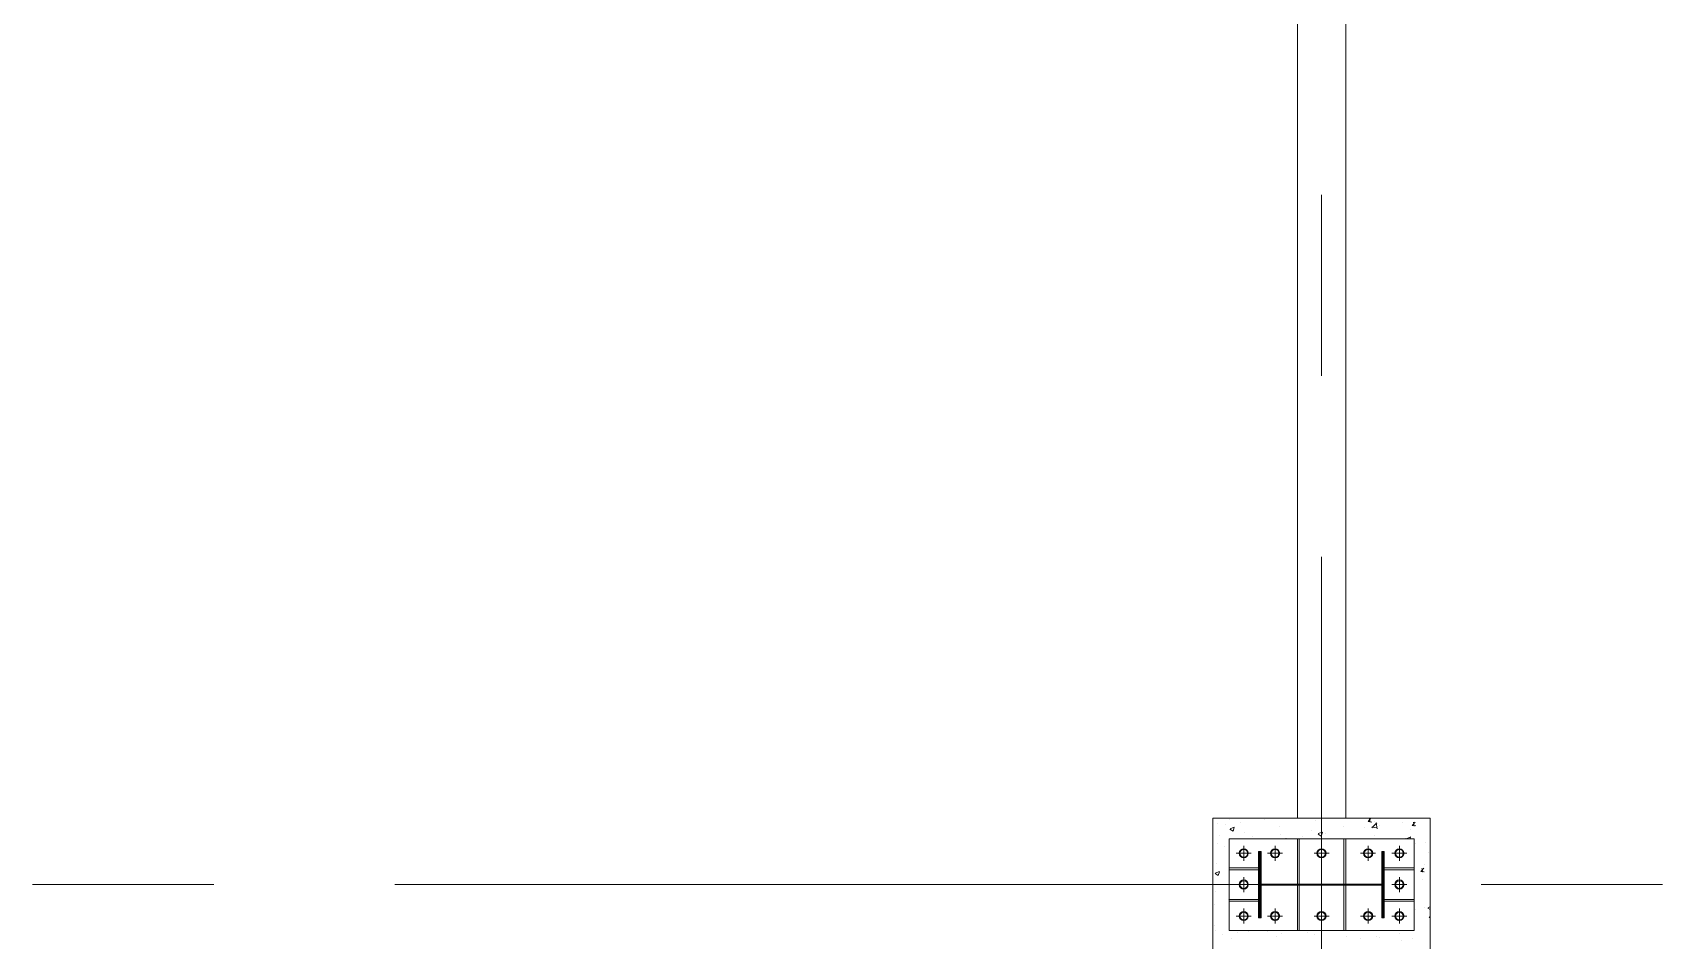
# Model space of a CAD drawing. Header units: millimetres. Extents: x 51.5 to 74.8, y 0.8 to 17.2.
# Drawn here: x 54.22 to 55.103, y 11.088 to 11.58 of the extents above; entities that cross this region are included whole.
import ezdxf

# ---------------------------------------------------------------- set-up
doc = ezdxf.new("R2010")
doc.units = ezdxf.units.MM
doc.layers.add('PDF_Geomertry', color=7, linetype='Continuous')

msp = doc.modelspace()

# ---------------------------------------------------------------- linework, layer by layer
at = {"layer": 'PDF_Geomertry', "lineweight": 0}
for points in [[(54.90565, 11.99786), (54.90565, 11.15425)], [(54.9319, 11.99786), (54.9319, 11.15425)], [(54.91871, 11.39397), (54.91871, 11.49203)], [(54.91871, 10.80536), (54.91871, 11.29592)], [(54.86593, 11.15425), (54.86593, 11.15425)], [(54.86885, 11.15356), (54.86885, 11.15356)], [(54.87982, 11.15411), (54.87982, 11.15411)], [(54.88774, 11.1537), (54.88774, 11.1537)], [(54.89107, 11.15425), (54.89107, 11.15425)], [(54.89121, 11.15425), (54.89121, 11.15425)], [(54.91329, 11.15411), (54.91329, 11.15425)], [(54.91426, 11.15425), (54.91426, 11.15425)], [(54.91551, 11.153), (54.91551, 11.153)], [(54.92135, 11.15411), (54.92135, 11.15425)], [(54.92204, 11.15425), (54.92204, 11.15425)], [(54.94607, 11.15217), (54.94399, 11.15245), (54.94551, 11.15425)], [(54.9451, 11.15203), (54.94468, 11.15411)], [(54.9776, 11.15384), (54.9776, 11.15384)], [(54.9776, 11.1537), (54.9776, 11.1537)], [(54.85982, 11.14953), (54.85982, 11.14953)], [(54.8626, 11.15161), (54.8626, 11.15161)], [(54.86343, 11.14495), (54.86343, 11.14495)], [(54.86676, 11.15106), (54.86676, 11.15106)], [(54.86913, 11.14828), (54.87079, 11.14717), (54.87149, 11.14925)], [(54.86926, 11.14856), (54.87149, 11.14939)], [(54.8751, 11.15217), (54.8751, 11.15217)], [(54.87676, 11.14634), (54.87676, 11.14634)], [(54.89621, 11.14967), (54.89621, 11.14967)], [(54.89649, 11.14536), (54.89649, 11.14536)], [(54.90829, 11.14453), (54.90829, 11.14453)], [(54.91329, 11.14745), (54.91329, 11.14745)], [(54.9169, 11.14592), (54.91926, 11.14675)], [(54.9169, 11.14564), (54.91857, 11.14453), (54.91926, 11.14661)], [(54.92093, 11.1462), (54.92093, 11.1462)], [(54.93051, 11.14995), (54.93051, 11.14995)], [(54.9419, 11.14897), (54.9419, 11.14897)], [(54.94593, 11.14939), (54.94885, 11.14897)], [(54.94607, 11.14911), (54.94871, 11.15175)], [(54.9476, 11.15231), (54.9476, 11.15231)], [(54.9476, 11.14467), (54.9476, 11.14467)], [(54.94885, 11.14856), (54.94843, 11.15175)], [(54.95024, 11.15009), (54.95024, 11.15009)], [(54.96274, 11.15175), (54.96274, 11.15175)], [(54.96704, 11.148), (54.96704, 11.148)], [(54.96788, 11.15036), (54.9694, 11.15217)], [(54.96788, 11.15022), (54.96982, 11.15009)], [(54.96899, 11.14995), (54.96857, 11.15203)], [(54.85982, 11.13884), (54.85982, 11.13884)], [(54.86218, 11.1405), (54.86218, 11.1405)], [(54.86635, 11.13897), (54.86635, 11.13897)], [(54.87663, 11.1312), (54.87663, 11.13925)], [(54.88038, 11.14314), (54.88038, 11.14314)], [(54.88121, 11.14411), (54.88121, 11.14411)], [(54.88468, 11.13536), (54.88565, 11.1362)], [(54.88468, 11.13592), (54.8851, 11.1362)], [(54.88468, 11.13467), (54.88607, 11.13606)], [(54.88468, 11.13411), (54.88607, 11.1355)], [(54.89357, 11.1312), (54.89357, 11.13925)], [(54.89899, 11.14342), (54.89899, 11.14342)], [(54.89996, 11.14342), (54.89996, 11.14342)], [(54.90329, 11.14314), (54.90329, 11.14314)], [(54.90746, 11.14314), (54.90746, 11.14314)], [(54.91871, 11.1312), (54.91871, 11.13925)], [(54.92635, 11.14314), (54.92635, 11.14314)], [(54.94399, 11.1312), (54.94399, 11.13925)], [(54.94954, 11.14314), (54.94954, 11.14314)], [(54.95149, 11.13509), (54.9526, 11.1362)], [(54.95149, 11.13564), (54.95204, 11.1362)], [(54.95149, 11.13453), (54.95274, 11.13578)], [(54.96093, 11.1312), (54.96093, 11.13925)], [(54.96357, 11.14314), (54.96357, 11.14314)], [(54.96399, 11.14342), (54.96399, 11.14342)], [(54.96468, 11.14314), (54.96704, 11.14411)], [(54.96663, 11.14314), (54.9669, 11.14397)], [(54.96982, 11.14036), (54.96982, 11.14036)], [(54.97496, 11.14134), (54.97496, 11.14134)], [(54.9769, 11.13592), (54.9769, 11.13592)], [(54.9776, 11.14314), (54.9776, 11.14314)], [(54.9776, 11.1355), (54.9776, 11.1355)], [(54.85982, 11.128), (54.85982, 11.128)], [(54.86176, 11.12953), (54.86176, 11.12953)], [(54.86871, 11.13481), (54.86871, 11.13481)], [(54.86871, 11.13258), (54.86871, 11.13258)], [(54.86871, 11.13106), (54.86871, 11.13106)], [(54.87246, 11.13522), (54.88065, 11.13522)], [(54.88468, 11.13356), (54.88607, 11.13481)], [(54.88468, 11.133), (54.88607, 11.13425)], [(54.88468, 11.13231), (54.88607, 11.1337)], [(54.88468, 11.13175), (54.88607, 11.13314)], [(54.88468, 11.1312), (54.88607, 11.13245)], [(54.88468, 11.13064), (54.88607, 11.13189)], [(54.88468, 11.13009), (54.88607, 11.13134)], [(54.88468, 11.12939), (54.88607, 11.13078)], [(54.88468, 11.12884), (54.88607, 11.13022)], [(54.88468, 11.12828), (54.88607, 11.12953)], [(54.88468, 11.12772), (54.88607, 11.12897)], [(54.88468, 11.12703), (54.88607, 11.12842)], [(54.88468, 11.12647), (54.88607, 11.12786)], [(54.88468, 11.12592), (54.88607, 11.12717)], [(54.88468, 11.12536), (54.88607, 11.12661)], [(54.88954, 11.13522), (54.8976, 11.13522)], [(54.91468, 11.13522), (54.92288, 11.13522)], [(54.94801, 11.13522), (54.93982, 11.13522)], [(54.95149, 11.13384), (54.95274, 11.13522)], [(54.95149, 11.13328), (54.95274, 11.13467)], [(54.95149, 11.13272), (54.95274, 11.13397)], [(54.95149, 11.13217), (54.95274, 11.13342)], [(54.95149, 11.13147), (54.95274, 11.13286)], [(54.95149, 11.13092), (54.95274, 11.13231)], [(54.95149, 11.13036), (54.95274, 11.13161)], [(54.95149, 11.12981), (54.95274, 11.13106)], [(54.95149, 11.12925), (54.95274, 11.1305)], [(54.95149, 11.12856), (54.95274, 11.12995)], [(54.95149, 11.128), (54.95274, 11.12939)], [(54.95149, 11.12745), (54.95274, 11.1287)], [(54.95149, 11.12689), (54.95274, 11.12814)], [(54.95149, 11.1262), (54.95274, 11.12759)], [(54.95149, 11.12564), (54.95274, 11.12703)], [(54.96496, 11.13522), (54.9569, 11.13522)], [(54.9744, 11.12509), (54.97246, 11.12536), (54.97413, 11.12717)], [(54.97357, 11.12495), (54.97315, 11.12703)], [(54.97454, 11.12939), (54.97454, 11.12939)], [(54.9776, 11.13231), (54.9776, 11.13231)], [(54.31857, 11.11828), (54.22038, 11.11828)], [(54.90718, 11.11828), (54.41663, 11.11828)], [(54.85982, 11.1262), (54.85982, 11.1262)], [(54.86107, 11.12439), (54.86343, 11.12536)], [(54.86107, 11.12425), (54.86274, 11.12314), (54.86343, 11.12509)], [(54.86135, 11.11842), (54.86135, 11.11842)], [(54.86871, 11.12411), (54.86871, 11.12411)], [(54.87246, 11.11828), (54.88065, 11.11828)], [(54.87663, 11.12231), (54.87663, 11.11411)], [(54.88468, 11.12467), (54.88607, 11.12606)], [(54.88468, 11.12411), (54.88607, 11.1255)], [(54.88468, 11.12356), (54.88607, 11.12481)], [(54.88468, 11.123), (54.88607, 11.12425)], [(54.88468, 11.12245), (54.88607, 11.1237)], [(54.88468, 11.12175), (54.88607, 11.12314)], [(54.88468, 11.1212), (54.88607, 11.12259)], [(54.88468, 11.12064), (54.88607, 11.12189)], [(54.88468, 11.12008), (54.88607, 11.12134)], [(54.88468, 11.11939), (54.88607, 11.12078)], [(54.88468, 11.11884), (54.88607, 11.12022)], [(54.88468, 11.11828), (54.88607, 11.11953)], [(54.88468, 11.11772), (54.88607, 11.11897)], [(54.88468, 11.11647), (54.88607, 11.11786), (54.8869, 11.11856)], [(54.88468, 11.11717), (54.88607, 11.11842), (54.88621, 11.11856)], [(54.88663, 11.11786), (54.88746, 11.11856)], [(54.88718, 11.11786), (54.88801, 11.11856)], [(54.88788, 11.11786), (54.88857, 11.11856)], [(54.88843, 11.11786), (54.88926, 11.11856)], [(54.88899, 11.11786), (54.88982, 11.11856)], [(54.88954, 11.11786), (54.89038, 11.11856)], [(54.89024, 11.11786), (54.89093, 11.11856)], [(54.89079, 11.11786), (54.89149, 11.11856)], [(54.89135, 11.11786), (54.89218, 11.11856)], [(54.8919, 11.11786), (54.89274, 11.11856)], [(54.89246, 11.11786), (54.89329, 11.11856)], [(54.89315, 11.11786), (54.89385, 11.11856)], [(54.89371, 11.11786), (54.89454, 11.11856)], [(54.89426, 11.11786), (54.8951, 11.11856)], [(54.89482, 11.11786), (54.89565, 11.11856)], [(54.89551, 11.11786), (54.89621, 11.11856)], [(54.89607, 11.11786), (54.8969, 11.11856)], [(54.89663, 11.11786), (54.89746, 11.11856)], [(54.89718, 11.11786), (54.89801, 11.11856)], [(54.89788, 11.11786), (54.89857, 11.11856)], [(54.89843, 11.11786), (54.89913, 11.11856)], [(54.89899, 11.11786), (54.89982, 11.11856)], [(54.89954, 11.11786), (54.90038, 11.11856)], [(54.9001, 11.11786), (54.90093, 11.11856)], [(54.90079, 11.11786), (54.90149, 11.11856)], [(54.90135, 11.11786), (54.90218, 11.11856)], [(54.9019, 11.11786), (54.90274, 11.11856)], [(54.90246, 11.11786), (54.90329, 11.11856)], [(54.90315, 11.11786), (54.90385, 11.11856)], [(54.90371, 11.11786), (54.9044, 11.11856)], [(54.90426, 11.11786), (54.9051, 11.11856)], [(54.90482, 11.11786), (54.90565, 11.11856)], [(54.90551, 11.11786), (54.90621, 11.11856)], [(54.90607, 11.11786), (54.90676, 11.11856)], [(54.90663, 11.11786), (54.90746, 11.11856)], [(54.90718, 11.11786), (54.90801, 11.11856)], [(54.90774, 11.11786), (54.90857, 11.11856)], [(54.90843, 11.11786), (54.90913, 11.11856)], [(54.90899, 11.11786), (54.90982, 11.11856)], [(54.90954, 11.11786), (54.91038, 11.11856)], [(54.9101, 11.11786), (54.91093, 11.11856)], [(54.91079, 11.11786), (54.91149, 11.11856)], [(54.91135, 11.11786), (54.91204, 11.11856)], [(54.9119, 11.11786), (54.91274, 11.11856)], [(54.91246, 11.11786), (54.91329, 11.11856)], [(54.91301, 11.11786), (54.91385, 11.11856)], [(54.91371, 11.11786), (54.9144, 11.11856)], [(54.91426, 11.11786), (54.9151, 11.11856)], [(54.91482, 11.11786), (54.91565, 11.11856)], [(54.91538, 11.11786), (54.91621, 11.11856)], [(54.91607, 11.11786), (54.91676, 11.11856)], [(54.91663, 11.11786), (54.91746, 11.11856)], [(54.91718, 11.11786), (54.91801, 11.11856)], [(54.91774, 11.11786), (54.91857, 11.11856)], [(54.91843, 11.11786), (54.91913, 11.11856)], [(54.91899, 11.11786), (54.91968, 11.11856)], [(54.91954, 11.11786), (54.92038, 11.11856)], [(54.9201, 11.11786), (54.92093, 11.11856)], [(54.92065, 11.11786), (54.92149, 11.11856)], [(54.92135, 11.11786), (54.92204, 11.11856)], [(54.9219, 11.11786), (54.92274, 11.11856)], [(54.92246, 11.11786), (54.92329, 11.11856)], [(54.92301, 11.11786), (54.92385, 11.11856)], [(54.92371, 11.11786), (54.9244, 11.11856)], [(54.92426, 11.11786), (54.92496, 11.11856)], [(54.92482, 11.11786), (54.92565, 11.11856)], [(54.92538, 11.11786), (54.92621, 11.11856)], [(54.92607, 11.11786), (54.92676, 11.11856)], [(54.92663, 11.11786), (54.92732, 11.11856)], [(54.92718, 11.11786), (54.92801, 11.11856)], [(54.92774, 11.11786), (54.92857, 11.11856)], [(54.92829, 11.11786), (54.92913, 11.11856)], [(54.92899, 11.11786), (54.92968, 11.11856)], [(54.92954, 11.11786), (54.93038, 11.11856)], [(54.9301, 11.11786), (54.93093, 11.11856)], [(54.93065, 11.11786), (54.93149, 11.11856)], [(54.93135, 11.11786), (54.93204, 11.11856)], [(54.9319, 11.11786), (54.9326, 11.11856)], [(54.93246, 11.11786), (54.93329, 11.11856)], [(54.93301, 11.11786), (54.93385, 11.11856)], [(54.93371, 11.11786), (54.9344, 11.11856)], [(54.93426, 11.11786), (54.93496, 11.11856)], [(54.93482, 11.11786), (54.93565, 11.11856)], [(54.93538, 11.11786), (54.93621, 11.11856)], [(54.93593, 11.11786), (54.93676, 11.11856)], [(54.93663, 11.11786), (54.93732, 11.11856)], [(54.93718, 11.11786), (54.93801, 11.11856)], [(54.93774, 11.11786), (54.93857, 11.11856)], [(54.93829, 11.11786), (54.93913, 11.11856)], [(54.93899, 11.11786), (54.93968, 11.11856)], [(54.93954, 11.11786), (54.94024, 11.11856)], [(54.9401, 11.11786), (54.94093, 11.11856)], [(54.94065, 11.11786), (54.94149, 11.11856)], [(54.94121, 11.11786), (54.94204, 11.11856)], [(54.9419, 11.11786), (54.9426, 11.11856)], [(54.94246, 11.11786), (54.94329, 11.11856)], [(54.94301, 11.11786), (54.94385, 11.11856)], [(54.94357, 11.11786), (54.9444, 11.11856)], [(54.94426, 11.11786), (54.94496, 11.11856)], [(54.94482, 11.11786), (54.94565, 11.11856)], [(54.94538, 11.11786), (54.94621, 11.11856)], [(54.94593, 11.11786), (54.94676, 11.11856)], [(54.94663, 11.11786), (54.94732, 11.11856)], [(54.94718, 11.11786), (54.94788, 11.11856)], [(54.94774, 11.11786), (54.94857, 11.11856)], [(54.94829, 11.11786), (54.94913, 11.11856)], [(54.94885, 11.11786), (54.94968, 11.11856)], [(54.94954, 11.11786), (54.95024, 11.11856)], [(54.9501, 11.11786), (54.95093, 11.11856)], [(54.95065, 11.11786), (54.95149, 11.11856), (54.95274, 11.11995)], [(54.95121, 11.11786), (54.95149, 11.118), (54.95274, 11.11939)], [(54.95149, 11.12509), (54.95274, 11.12634)], [(54.95149, 11.12453), (54.95274, 11.12578)], [(54.95149, 11.12384), (54.95274, 11.12522)], [(54.95149, 11.12328), (54.95274, 11.12467)], [(54.95149, 11.12272), (54.95274, 11.12397)], [(54.95149, 11.12217), (54.95274, 11.12342)], [(54.95149, 11.12161), (54.95274, 11.12286)], [(54.95149, 11.12092), (54.95274, 11.12231)], [(54.95149, 11.12036), (54.95274, 11.12175)], [(54.95149, 11.11981), (54.95274, 11.12106)], [(54.95149, 11.11925), (54.95274, 11.1205)], [(54.95149, 11.11745), (54.95274, 11.1187)], [(54.95149, 11.11689), (54.95274, 11.11814)], [(54.96496, 11.11828), (54.9569, 11.11828)], [(54.96093, 11.12231), (54.96093, 11.11411)], [(54.96885, 11.12522), (54.96885, 11.12522)], [(54.97357, 11.12092), (54.97357, 11.12092)], [(54.9776, 11.12495), (54.9776, 11.12495)], [(54.9776, 11.12161), (54.9776, 11.12161)], [(55.10343, 11.11828), (55.00524, 11.11828)], [(54.85982, 11.11731), (54.85982, 11.11731)], [(54.85982, 11.11425), (54.85982, 11.11425)], [(54.85982, 11.1105), (54.85996, 11.1105)], [(54.86149, 11.11439), (54.86149, 11.11439)], [(54.86815, 11.11022), (54.86815, 11.11022)], [(54.86871, 11.11536), (54.86871, 11.11536)], [(54.86871, 11.11328), (54.86871, 11.11328)], [(54.88468, 11.11592), (54.88607, 11.11717)], [(54.88468, 11.11536), (54.88607, 11.11661)], [(54.88468, 11.11481), (54.88607, 11.11606)], [(54.88468, 11.11411), (54.88607, 11.1155)], [(54.88468, 11.11356), (54.88607, 11.11495)], [(54.88468, 11.113), (54.88607, 11.11425)], [(54.88468, 11.11245), (54.88607, 11.1137)], [(54.88468, 11.11175), (54.88607, 11.11314)], [(54.88468, 11.1112), (54.88607, 11.11258)], [(54.88468, 11.11064), (54.88607, 11.11189)], [(54.88468, 11.11009), (54.88607, 11.11134)], [(54.88468, 11.10953), (54.88607, 11.11078)], [(54.88468, 11.10884), (54.88607, 11.11022)], [(54.88468, 11.10828), (54.88607, 11.10953)], [(54.88468, 11.10772), (54.88607, 11.10897)], [(54.95149, 11.11634), (54.95274, 11.11759)], [(54.95149, 11.11564), (54.95274, 11.11703)], [(54.95149, 11.11509), (54.95274, 11.11634)], [(54.95149, 11.11453), (54.95274, 11.11578)], [(54.95149, 11.11397), (54.95274, 11.11522)], [(54.95149, 11.11328), (54.95274, 11.11467)], [(54.95149, 11.11272), (54.95274, 11.11411)], [(54.95149, 11.11217), (54.95274, 11.11342)], [(54.95149, 11.11161), (54.95274, 11.11286)], [(54.95149, 11.11092), (54.95274, 11.11231)], [(54.95149, 11.11036), (54.95274, 11.11175)], [(54.95149, 11.10981), (54.95274, 11.11106)], [(54.95149, 11.10925), (54.95274, 11.1105)], [(54.95149, 11.1087), (54.95274, 11.10995)], [(54.95149, 11.108), (54.95274, 11.10939)], [(54.96885, 11.11661), (54.96885, 11.11661)], [(54.9776, 11.11717), (54.9776, 11.11717)], [(54.9776, 11.11092), (54.9776, 11.11092)], [(54.85982, 11.10647), (54.85982, 11.10647)], [(54.86093, 11.10731), (54.86093, 11.10731)], [(54.86871, 11.10342), (54.86871, 11.10342)], [(54.86871, 11.10259), (54.86871, 11.10259)], [(54.87246, 11.1012), (54.88065, 11.1012)], [(54.87663, 11.10522), (54.87663, 11.09717)], [(54.88468, 11.10717), (54.88607, 11.10842)], [(54.88468, 11.10647), (54.88607, 11.10786)], [(54.88468, 11.10592), (54.88607, 11.10731)], [(54.88468, 11.10536), (54.88607, 11.10661)], [(54.88468, 11.10481), (54.88607, 11.10606)], [(54.88468, 11.10411), (54.88607, 11.1055)], [(54.88468, 11.10356), (54.88607, 11.10495)], [(54.88468, 11.103), (54.88607, 11.10425)], [(54.88468, 11.10245), (54.88607, 11.1037)], [(54.88468, 11.10189), (54.88607, 11.10314)], [(54.88468, 11.1012), (54.88607, 11.10259)], [(54.88468, 11.10064), (54.88607, 11.10203)], [(54.88496, 11.10022), (54.88607, 11.10134)], [(54.88551, 11.10022), (54.88607, 11.10078)], [(54.88954, 11.1012), (54.8976, 11.1012)], [(54.89357, 11.10522), (54.89357, 11.09717)], [(54.91468, 11.1012), (54.92288, 11.1012)], [(54.91871, 11.10522), (54.91871, 11.09717)], [(54.94801, 11.1012), (54.93982, 11.1012)], [(54.94399, 11.10522), (54.94399, 11.09717)], [(54.95149, 11.10745), (54.95274, 11.1087)], [(54.95149, 11.10689), (54.95274, 11.10814)], [(54.95149, 11.10633), (54.95274, 11.10759)], [(54.95149, 11.10564), (54.95274, 11.10703)], [(54.95149, 11.10509), (54.95274, 11.10647)], [(54.95149, 11.10453), (54.95274, 11.10578)], [(54.95149, 11.10397), (54.95274, 11.10522)], [(54.95149, 11.10328), (54.95274, 11.10467)], [(54.95149, 11.10272), (54.95274, 11.10411)], [(54.95149, 11.10217), (54.95274, 11.10342)], [(54.95149, 11.10161), (54.95274, 11.10286)], [(54.95149, 11.10106), (54.95274, 11.10231)], [(54.95149, 11.10036), (54.95274, 11.10175)], [(54.9519, 11.10022), (54.95274, 11.1012)], [(54.95246, 11.10022), (54.95274, 11.1005)], [(54.96496, 11.1012), (54.9569, 11.1012)], [(54.96093, 11.10522), (54.96093, 11.09717)], [(54.96885, 11.10467), (54.96885, 11.10467)], [(54.96968, 11.10481), (54.96968, 11.10481)], [(54.97454, 11.10578), (54.97454, 11.10578)], [(54.97635, 11.1055), (54.9776, 11.10467)], [(54.97649, 11.10578), (54.9776, 11.1062)], [(54.9776, 11.10022), (54.97704, 11.10036), (54.9776, 11.10092)], [(54.9776, 11.10578), (54.9776, 11.10578)], [(54.9776, 11.10009), (54.9776, 11.10009)], [(54.85982, 11.09578), (54.85982, 11.09578)], [(54.86051, 11.09634), (54.86051, 11.09634)], [(54.86149, 11.09342), (54.86149, 11.09342)], [(54.86871, 11.09939), (54.86871, 11.09939)], [(54.87079, 11.09342), (54.87079, 11.09342)], [(54.87329, 11.09217), (54.87329, 11.09217)], [(54.87926, 11.09258), (54.87926, 11.09258)], [(54.8894, 11.09258), (54.8894, 11.09258)], [(54.89704, 11.09189), (54.89704, 11.09189)], [(54.91121, 11.09217), (54.91121, 11.09217)], [(54.91288, 11.09342), (54.91288, 11.09342)], [(54.91468, 11.0912), (54.91468, 11.0912)], [(54.9269, 11.09342), (54.9269, 11.09342)], [(54.96093, 11.09161), (54.96093, 11.09161)], [(54.9776, 11.09384), (54.9776, 11.09384)], [(54.9776, 11.09328), (54.9776, 11.09328)], [(54.86496, 11.09106), (54.86496, 11.09106)], [(54.8701, 11.08925), (54.8701, 11.08925)], [(54.8944, 11.09009), (54.8944, 11.09009)], [(54.93246, 11.09036), (54.93246, 11.09036)], [(54.9401, 11.08897), (54.9401, 11.08897)], [(54.94829, 11.09009), (54.94829, 11.09009)], [(54.95024, 11.08967), (54.95024, 11.08967)], [(54.9619, 11.08814), (54.9619, 11.08814)], [(54.96788, 11.08884), (54.96788, 11.08884)], [(54.9776, 11.08939), (54.9776, 11.08939)]]:
    msp.add_lwpolyline(points, dxfattribs=at)
for points in [[(54.85982, 11.08231), (54.85982, 11.15425), (54.9776, 11.15425), (54.9776, 11.08231), (54.85982, 11.08231)], [(54.86538, 11.15425), (54.86538, 11.15425), (54.86538, 11.15425), (54.86538, 11.15425)], [(54.86815, 11.15425), (54.86815, 11.15425), (54.86815, 11.15425), (54.86815, 11.15425)], [(54.88204, 11.15425), (54.88204, 11.15425), (54.88204, 11.15425), (54.88204, 11.15425)], [(54.89857, 11.15425), (54.89857, 11.15425), (54.89857, 11.15425), (54.89857, 11.15425)], [(54.90801, 11.15425), (54.90801, 11.15425), (54.90801, 11.15425)], [(54.9151, 11.15425), (54.9151, 11.15425), (54.9151, 11.15425), (54.9151, 11.15425)], [(54.93163, 11.15425), (54.93163, 11.15425), (54.93163, 11.15425), (54.93163, 11.15425)], [(54.93718, 11.15425), (54.93718, 11.15425), (54.93718, 11.15425)], [(54.94815, 11.15425), (54.94815, 11.15425), (54.94815, 11.15425), (54.94815, 11.15425)], [(54.9501, 11.15425), (54.9501, 11.15425), (54.9501, 11.15425)], [(54.96024, 11.15425), (54.96024, 11.15425), (54.96024, 11.15425)], [(54.96399, 11.15425), (54.96399, 11.15425), (54.96399, 11.15425)], [(54.96482, 11.15425), (54.96482, 11.15425), (54.96482, 11.15425), (54.96482, 11.15425)], [(54.85982, 11.15009), (54.85982, 11.15009), (54.85982, 11.15009)], [(54.85982, 11.14717), (54.85982, 11.14717), (54.85982, 11.14717), (54.85982, 11.14717)], [(54.85982, 11.14078), (54.85982, 11.14078), (54.85982, 11.14078)], [(54.85982, 11.13814), (54.85982, 11.13814), (54.85982, 11.13814), (54.85982, 11.13814)], [(54.85982, 11.13661), (54.85982, 11.13661), (54.85982, 11.13661)], [(54.86871, 11.09342), (54.96885, 11.09342), (54.96885, 11.14314), (54.86871, 11.14314), (54.86871, 11.09342)], [(54.86871, 11.14161), (54.86871, 11.14161), (54.86871, 11.14161)], [(54.86871, 11.13925), (54.86871, 11.13925), (54.86871, 11.13925)], [(54.87954, 11.14314), (54.87954, 11.14314), (54.87954, 11.14314), (54.87954, 11.14314)], [(54.88288, 11.14314), (54.88288, 11.14314), (54.88288, 11.14314)], [(54.88607, 11.10022), (54.88468, 11.10022), (54.88468, 11.1362), (54.88607, 11.1362), (54.88607, 11.10022)], [(54.89357, 11.14314), (54.89357, 11.14314), (54.89357, 11.14314), (54.89357, 11.14314)], [(54.89732, 11.14314), (54.89732, 11.14314), (54.89732, 11.14314)], [(54.8994, 11.14314), (54.8994, 11.14314), (54.8994, 11.14314)], [(54.90565, 11.11856), (54.90565, 11.14314), (54.90663, 11.14314), (54.90663, 11.11856), (54.90565, 11.11856)], [(54.92149, 11.14314), (54.92149, 11.14314), (54.92149, 11.14314)], [(54.9319, 11.11856), (54.9319, 11.14314), (54.93079, 11.14314), (54.93079, 11.11856), (54.9319, 11.11856)], [(54.93551, 11.14314), (54.93551, 11.14314), (54.93551, 11.14314), (54.93551, 11.14314)], [(54.95149, 11.10022), (54.95274, 11.10022), (54.95274, 11.1362), (54.95149, 11.1362), (54.95149, 11.10022)], [(54.96885, 11.14106), (54.96885, 11.14106), (54.96885, 11.14106), (54.96885, 11.14106)], [(54.96885, 11.1405), (54.96885, 11.1405), (54.96885, 11.1405)], [(54.96885, 11.13634), (54.96885, 11.13634), (54.96885, 11.13634)], [(54.86871, 11.1262), (54.88468, 11.1262), (54.88468, 11.12731), (54.86871, 11.12731), (54.86871, 11.1262)], [(54.86871, 11.12731), (54.86871, 11.12731), (54.86871, 11.12731)], [(54.96885, 11.1262), (54.95274, 11.1262), (54.95274, 11.12731), (54.96885, 11.12731), (54.96885, 11.1262)], [(54.96885, 11.1305), (54.96885, 11.1305), (54.96885, 11.1305)], [(54.96885, 11.12856), (54.96885, 11.12856), (54.96885, 11.12856), (54.96885, 11.12856)], [(54.9776, 11.12967), (54.9776, 11.12967), (54.9776, 11.12967)], [(54.85982, 11.12606), (54.85982, 11.12606), (54.85982, 11.12606), (54.85982, 11.12606)], [(54.85982, 11.11967), (54.85982, 11.11967), (54.85982, 11.11967), (54.85982, 11.11967)], [(54.88607, 11.11786), (54.95149, 11.11786), (54.95149, 11.11856), (54.88607, 11.11856), (54.88607, 11.11786)], [(54.90565, 11.11786), (54.90565, 11.09342), (54.90663, 11.09342), (54.90663, 11.11786), (54.90565, 11.11786)], [(54.9319, 11.11786), (54.9319, 11.09342), (54.93079, 11.09342), (54.93079, 11.11786), (54.9319, 11.11786)], [(54.96885, 11.12564), (54.96885, 11.12564), (54.96885, 11.12564)], [(54.96885, 11.11995), (54.96885, 11.11995), (54.96885, 11.11995), (54.96885, 11.11995)], [(54.9776, 11.11772), (54.9776, 11.11772), (54.9776, 11.11772)], [(54.85982, 11.1155), (54.85982, 11.1155), (54.85982, 11.1155), (54.85982, 11.1155)], [(54.86871, 11.11022), (54.88468, 11.11022), (54.88468, 11.10925), (54.86871, 11.10925), (54.86871, 11.11022)], [(54.86871, 11.10995), (54.86871, 11.10995), (54.86871, 11.10995)], [(54.96885, 11.11022), (54.95274, 11.11022), (54.95274, 11.10925), (54.96885, 11.10925), (54.96885, 11.11022)], [(54.96885, 11.11481), (54.96885, 11.11481), (54.96885, 11.11481)], [(54.96885, 11.10939), (54.96885, 11.10939), (54.96885, 11.10939), (54.96885, 11.10939)], [(54.85982, 11.10495), (54.85982, 11.10495), (54.85982, 11.10495)], [(54.85982, 11.10231), (54.85982, 11.10231), (54.85982, 11.10231)], [(54.96885, 11.10425), (54.96885, 11.10425), (54.96885, 11.10425), (54.96885, 11.10425)], [(54.96885, 11.10411), (54.96885, 11.10411), (54.96885, 11.10411)], [(54.9776, 11.10384), (54.9776, 11.10384), (54.9776, 11.10384)], [(54.85982, 11.09856), (54.85982, 11.09856), (54.85982, 11.09856)], [(54.85982, 11.09439), (54.85982, 11.09439), (54.85982, 11.09439)], [(54.87801, 11.09342), (54.87801, 11.09342), (54.87801, 11.09342)], [(54.88343, 11.09342), (54.88343, 11.09342), (54.88343, 11.09342)], [(54.88843, 11.09342), (54.88843, 11.09342), (54.88843, 11.09342)], [(54.89454, 11.09342), (54.89454, 11.09342), (54.89454, 11.09342)], [(54.89885, 11.09342), (54.89885, 11.09342), (54.89885, 11.09342)], [(54.91107, 11.09342), (54.91107, 11.09342), (54.91107, 11.09342)], [(54.91149, 11.09342), (54.91149, 11.09342), (54.91149, 11.09342), (54.91149, 11.09342)], [(54.92774, 11.09342), (54.92774, 11.09342), (54.92774, 11.09342)], [(54.93454, 11.09342), (54.93454, 11.09342), (54.93454, 11.09342), (54.93454, 11.09342)], [(54.94426, 11.09342), (54.94426, 11.09342), (54.94426, 11.09342)], [(54.95496, 11.09342), (54.95496, 11.09342), (54.95496, 11.09342)], [(54.95746, 11.09342), (54.95746, 11.09342), (54.95746, 11.09342), (54.95746, 11.09342)], [(54.96079, 11.09342), (54.96079, 11.09342), (54.96079, 11.09342)], [(54.96885, 11.09884), (54.96885, 11.09884), (54.96885, 11.09884)], [(54.85982, 11.09036), (54.85982, 11.09036), (54.85982, 11.09036)]]:
    msp.add_lwpolyline(points, close=True, dxfattribs=at)
for centre, radius in [((54.87663, 11.13522), 0.00208), ((54.89357, 11.13522), 0.0025), ((54.89357, 11.13522), 0.00208), ((54.91871, 11.13522), 0.0025), ((54.91871, 11.13522), 0.00208), ((54.94399, 11.13522), 0.0025), ((54.94399, 11.13522), 0.00208), ((54.96093, 11.13522), 0.0025), ((54.96093, 11.13522), 0.00208), ((54.87663, 11.11828), 0.00208), ((54.96093, 11.11828), 0.0025), ((54.96093, 11.11828), 0.00208), ((54.87663, 11.1012), 0.00208), ((54.89357, 11.1012), 0.0025), ((54.89357, 11.1012), 0.00208), ((54.91871, 11.1012), 0.0025), ((54.91871, 11.1012), 0.00208), ((54.94399, 11.1012), 0.0025), ((54.94399, 11.1012), 0.00208), ((54.96093, 11.1012), 0.0025), ((54.96093, 11.1012), 0.00208)]:
    msp.add_circle(centre, radius, dxfattribs=at)
for points in [[(54.87899, 11.13522), (54.87899, 11.13661), (54.87788, 11.13772), (54.87663, 11.13772), (54.87524, 11.13772), (54.87413, 11.13661), (54.87413, 11.13522), (54.87413, 11.13384), (54.87524, 11.13272), (54.87663, 11.13272), (54.87788, 11.13272), (54.87899, 11.13384), (54.87899, 11.13522)], [(54.87899, 11.11828), (54.87899, 11.11967), (54.87788, 11.12078), (54.87663, 11.12078), (54.87524, 11.12078), (54.87413, 11.11967), (54.87413, 11.11828), (54.87413, 11.11689), (54.87524, 11.11578), (54.87663, 11.11578), (54.87788, 11.11578), (54.87899, 11.11689), (54.87899, 11.11828)], [(54.87899, 11.1012), (54.87899, 11.10259), (54.87788, 11.1037), (54.87663, 11.1037), (54.87524, 11.1037), (54.87413, 11.10259), (54.87413, 11.1012), (54.87413, 11.09981), (54.87524, 11.0987), (54.87663, 11.0987), (54.87788, 11.0987), (54.87899, 11.09981), (54.87899, 11.1012)]]:
    msp.add_open_spline(points, degree=3, knots=[0, 0, 0, 0, 1, 1, 1, 2, 2, 2, 3, 3, 3, 4, 4, 4, 4], dxfattribs=at)

doc.saveas('drawing.dxf')
